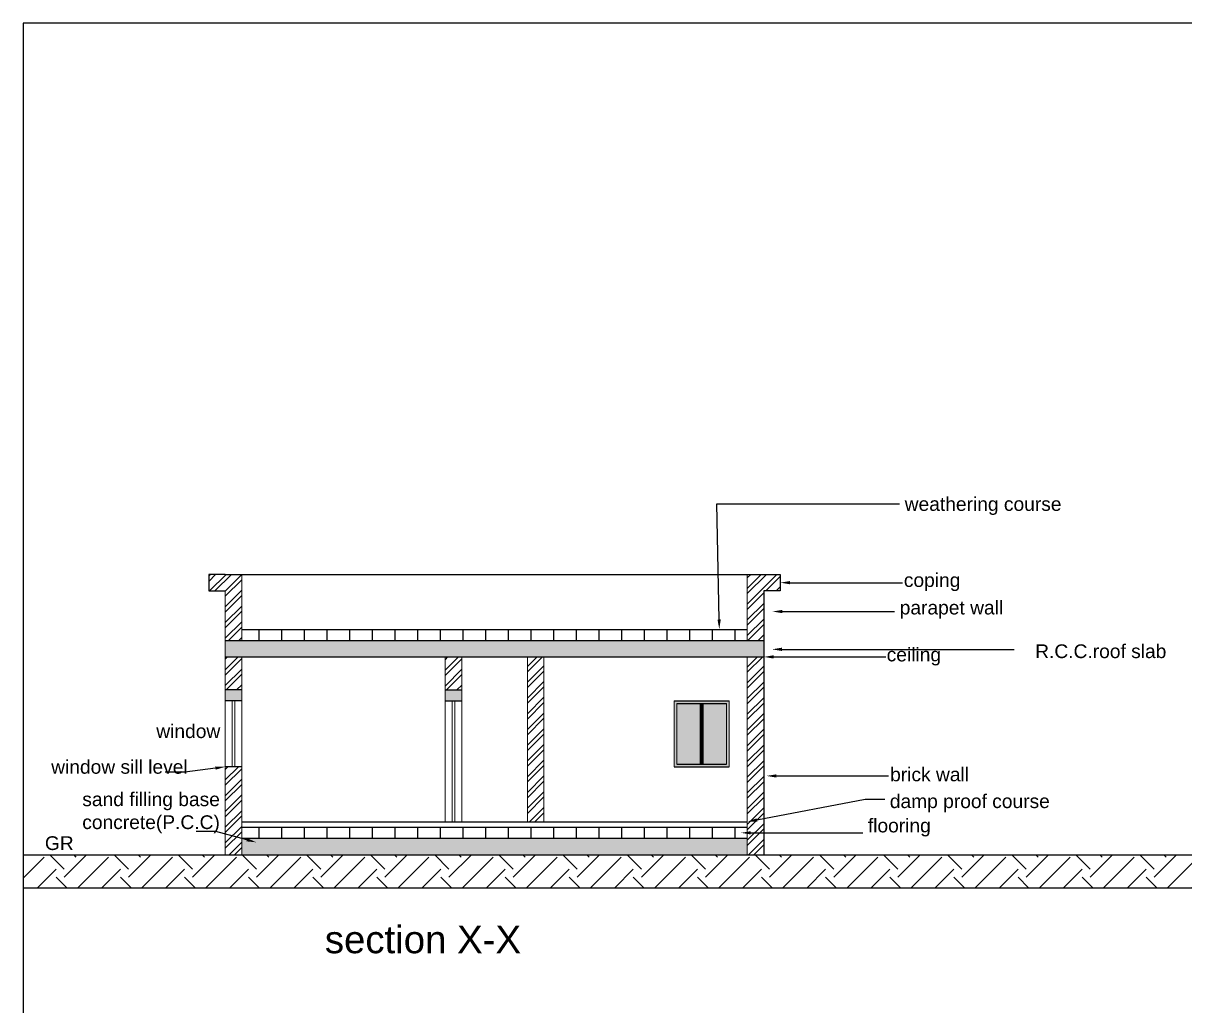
# Model space of a CAD drawing. Header units: inches. Extents: x -59 to 212, y 9 to 737.
# Drawn here: x 76.06 to 97.2, y 29.6 to 47.48 of the extents above; entities that cross this region are included whole.
import ezdxf
from ezdxf import colors
from ezdxf.entities.mleader import LeaderData, LeaderLine
from ezdxf.math import Vec2, Vec3

# ---------------------------------------------------------------- set-up
doc = ezdxf.new("R2010")
doc.units = ezdxf.units.IN
doc.header["$MEASUREMENT"] = 0
doc.styles.get("Standard").update_dxf_attribs({"font": 'arial.ttf'})

msp = doc.modelspace()

# ---------------------------------------------------------------- hatches: boundary and pattern name
h = msp.add_hatch()
h.set_pattern_fill('ANSI32', color=32, scale=0.54)
h.set_pattern_definition([(45, (-48.76228, 0), (-0.14318912, 0.14318912), []), (45, (-48.66682, 0), (-0.14318912, 0.14318912), [])])
h.paths.add_polyline_path([(80.03584, 37.44638), (79.73584, 37.44638), (79.43584, 37.44638), (79.43584, 37.14638), (79.73584, 37.14638), (79.73584, 36.24638), (80.03584, 36.24638)])
h.paths.add_polyline_path([(80.03584, 35.94638), (79.73584, 35.94638), (79.73584, 35.34638), (80.03584, 35.34638)])
h.paths.add_polyline_path([(80.03584, 33.94638), (79.73584, 33.94638), (79.73584, 32.34638), (80.03584, 32.34638)])
h.paths.add_polyline_path([(83.73584, 35.34638), (84.0397, 35.34638), (84.03962, 35.94638), (83.73584, 35.94638)])
h.paths.add_polyline_path([(85.23584, 32.94638), (85.53584, 32.94638), (85.53584, 35.94638), (85.23584, 35.94638)])
h.paths.add_polyline_path([(89.53584, 35.94638), (89.23584, 35.94638), (89.23584, 32.34638), (89.53584, 32.34638)])
h.paths.add_polyline_path([(89.53584, 37.14638), (89.83584, 37.14638), (89.83584, 37.44638), (89.53584, 37.44638), (89.23584, 37.44638), (89.23584, 36.24638), (89.53584, 36.24638)])
h = msp.add_hatch()
h.set_pattern_fill('ANSI31', color=0, scale=3.3, angle=45)
h.set_pattern_definition([(90, (-48.7623, 0), (-0.4125, 8e-17), [])])
h.paths.add_polyline_path([(89.23584, 32.84638), (83.73584, 32.84638), (83.73584, 32.64638), (89.23584, 32.64638)])
h.paths.add_polyline_path([(83.73584, 32.84638), (80.03584, 32.84638), (80.03584, 32.64638), (83.73584, 32.64638)])
h.paths.add_polyline_path([(89.23584, 36.44638), (80.03584, 36.44638), (80.03584, 36.24638), (89.23584, 36.24638)])
h = msp.add_hatch()
h.set_pattern_fill('AR-CONC', color=0, scale=0.052)
h.set_pattern_definition([(50, (-48.76228, 0), (0.3729753, -0.0326311), [0.039, -0.429]), (355, (-48.7623, 0), (-0.0721507, 0.3911399), [0.0312, -0.3432]), (100.45144, (-48.7312, -0.00272), (0.3008246, 0.3585088), [0.0331449, -0.3645939]), (46.1842, (-48.7623, 0.104), (0.5549655, -0.08607), [0.0585, -0.6435]), (96.63564, (-48.71604, 0.09683), (0.4860242, 0.5065417), [0.0497174, -0.5468912]), (351.18416, (-48.7623, 0.104), (0.4860242, 0.5065417), [0.0468, -0.5148]), (21, (-48.71028, 0.078), (0.3103917, -0.2093618), [0.039, -0.429]), (326, (-48.7103, 0.078), (0.126524, 0.377078), [0.0312, -0.3432]), (71.45144, (-48.6844, 0.06055), (0.4369156, 0.1677162), [0.0331449, -0.3645939]), (37.5, (-48.76228, 0), (0.00632312, 0.1731048), [0, -0.33904, 0, -0.3484, 0, -0.3445]), (7.5, (-48.76228, 0), (0.13679616, 0.2050941), [0, -0.19864, 0, -0.33124, 0, -0.1313]), (327.5, (-48.87824, 0), (0.27758767, -0.01172853), [0, -0.13, 0, -0.4056, 0, -0.5382]), (317.5, (-48.93024, 0), (0.3032568, 0.0520546), [0, -0.169, 0, -0.26936, 0, -0.3822])])
h.paths.add_polyline_path([(89.53584, 36.24638), (79.73584, 36.24638), (79.73584, 35.94638), (89.53584, 35.94638)])
h.paths.add_polyline_path([(89.23584, 32.64638), (83.73584, 32.64638), (83.73584, 32.34638), (89.23584, 32.34638)])
h.paths.add_polyline_path([(83.73584, 32.64638), (80.03584, 32.64638), (80.03584, 32.34638), (83.73584, 32.34638)])
h.paths.add_polyline_path([(84.0397, 35.34638), (83.73584, 35.34638), (83.73584, 35.14638), (84.03973, 35.14638)])
h.paths.add_polyline_path([(80.03584, 35.34638), (79.73584, 35.34638), (79.73584, 35.14638), (80.03584, 35.14638)])
h = msp.add_hatch(color=32)
h.dxf.hatch_style = 1
h.paths.add_polyline_path([(88.9048, 35.14638), (87.9048, 35.14638), (87.9048, 33.94638), (88.9048, 33.94638)])
h.paths.add_polyline_path([(87.9548, 35.09638), (87.9548, 33.99638), (88.8548, 33.99638), (88.8548, 35.09638)], flags=16)
h = msp.add_hatch(color=256)
h.dxf.hatch_style = 1
h.set_gradient(color1=(173, 221, 247), color2=(122, 175, 223))
h.paths.add_polyline_path([(88.3798, 35.09638), (87.9548, 35.09638), (87.9548, 33.99638), (88.3798, 33.99638)])
h.paths.add_polyline_path([(88.8548, 35.09638), (88.4298, 35.09638), (88.4298, 33.99638), (88.8548, 33.99638)])
h = msp.add_hatch(color=32)
h.dxf.hatch_style = 1
h.paths.add_polyline_path([(88.4298, 35.09638), (88.4048, 35.09638), (88.4048, 33.99638), (88.4298, 33.99638)])
h.paths.add_polyline_path([(88.4048, 35.09638), (88.3798, 35.09638), (88.3798, 33.99638), (88.4048, 33.99638)])
h = msp.add_hatch()
h.set_pattern_fill('EARTH', color=0, scale=3.3, angle=45)
h.set_pattern_definition([(45, (-48.7623, 0), (1e-16, 1.166726), [0.825, -0.825]), (45, (-48.98104, 0.2188), (1e-16, 1.166726), [0.825, -0.825]), (45, (-49.1998, 0.4375), (1e-16, 1.166726), [0.825, -0.825]), (135, (-49.1998, 0.5834), (-1.166726, 1e-16), [0.825, -0.825]), (135, (-48.98104, 0.8021), (-1.166726, 1e-16), [0.825, -0.825]), (135, (-48.7623, 1.0209), (-1.166726, 1e-16), [0.825, -0.825])])
h.paths.add_polyline_path([(115.19793, 32.34638), (76.05983, 32.34638), (76.05983, 31.74638), (115.19793, 31.74638)])

# ---------------------------------------------------------------- linework, layer by layer
at = {"color": 32}
for p, q in [((79.73584, 37.44638), (79.43584, 37.44638)), ((79.43584, 37.44638), (79.43584, 37.14638)), ((79.73584, 37.44638), (80.03584, 37.44638)), ((89.23584, 37.44638), (89.53584, 37.44638)), ((89.53584, 37.44638), (89.83584, 37.44638)), ((89.83584, 37.44638), (89.83584, 37.14638)), ((79.43584, 37.14638), (79.73584, 37.14638)), ((89.83584, 37.14638), (89.53584, 37.14638)), ((89.53584, 37.14638), (89.53584, 32.34638))]:
    msp.add_line(p, q, dxfattribs=at)
at = {"color": 32, "lineweight": 0}
for p, q in [((80.03584, 37.44638), (80.03584, 36.24638)), ((89.23584, 36.24638), (89.23584, 37.44638)), ((79.73584, 37.14638), (79.73584, 32.34638)), ((80.03584, 35.94638), (80.03584, 32.34638)), ((85.23584, 35.94638), (85.23584, 32.94638)), ((85.53584, 35.94638), (85.53584, 32.94638)), ((89.23584, 32.34638), (89.23584, 35.94638)), ((79.86084, 35.14638), (79.86084, 33.94638)), ((79.91084, 35.14638), (79.91084, 33.94638))]:
    msp.add_line(p, q, dxfattribs=at)
for p, q in [((80.03584, 37.44638), (89.83584, 37.44638)), ((80.03584, 36.44638), (89.23584, 36.44638)), ((79.73584, 36.24638), (89.53584, 36.24638)), ((79.73584, 35.94638), (89.53584, 35.94638)), ((80.03584, 35.34638), (79.73584, 35.34638)), ((83.73584, 35.34638), (84.03973, 35.34638)), ((80.03584, 35.14638), (79.73584, 35.14638)), ((83.73584, 35.14638), (84.03973, 35.14638)), ((88.3798, 35.09638), (88.3798, 33.99638)), ((88.4048, 35.09638), (88.4048, 33.99638)), ((88.4298, 35.09638), (88.4298, 33.99638)), ((80.03584, 33.94638), (79.73584, 33.94638)), ((80.03584, 32.94638), (89.23584, 32.94638)), ((80.03584, 32.84638), (89.23584, 32.84638)), ((80.03584, 32.64638), (89.23584, 32.64638)), ((76.05983, 32.34638), (115.19793, 32.34638)), ((76.05983, 31.74638), (115.19793, 31.74638))]:
    msp.add_line(p, q)
at = {"color": 219, "lineweight": 0, "true_color": 0x642165}
for p, q in [((83.73584, 35.94638), (83.73584, 32.94638)), ((84.03962, 35.94638), (84.04002, 32.94638)), ((83.86473, 35.14638), (83.86502, 32.94638)), ((83.91473, 35.14638), (83.91502, 32.94638))]:
    msp.add_line(p, q, dxfattribs=at)
at = {"color": 159, "lineweight": 0, "true_color": 0x22346e}
for p, q in [((87.9048, 33.94638), (87.9048, 35.14638)), ((87.9548, 33.99638), (87.9548, 35.09638)), ((88.8548, 33.99638), (88.8548, 35.09638)), ((88.9048, 33.94638), (88.9048, 35.14638))]:
    msp.add_line(p, q, dxfattribs=at)
at = {"color": 159, "true_color": 0x22346e}
for p, q in [((87.9048, 35.14638), (88.9048, 35.14638)), ((87.9548, 35.09638), (88.8548, 35.09638)), ((87.9048, 33.94638), (88.9048, 33.94638)), ((87.9548, 33.99638), (88.8548, 33.99638))]:
    msp.add_line(p, q, dxfattribs=at)
msp.add_lwpolyline([(115.19793, 47.4751), (76.05983, 47.4751), (76.05983, 11.72189), (115.19793, 11.72189)], close=True)

# ---------------------------------------------------------------- texts
at = {"lineweight": 0, "attachment_point": 1}
for s, width, insert, char_height in [('weathering course', 6, (92.10044, 38.85309), 0.25), ('coping', 6, (92.08504, 37.46849), 0.25), ('parapet wall', 6, (92.00978, 36.96834), 0.25), ('R.C.C.roof slab', 6, (94.47517, 36.17405), 0.25), ('ceiling', 6, (91.77277, 36.1141), 0.25), ('window', 1.1811259, (78.48146, 34.71962), 0.25), ('window sill level', 6, (76.56808, 34.07036), 0.25), ('brick wall', 6, (91.83537, 33.93271), 0.25), ('sand filling base concrete(P.C.C)', 2.6012729, (77.13456, 33.48032), 0.25), ('damp proof course', 6, (91.82994, 33.44554), 0.25), ('flooring', 6, (91.43007, 33.0032), 0.25), ('GR', 1.1811259, (76.45416, 32.68226), 0.25), ('section X-X', 6, (81.5483, 31.05406), 0.5)]:
    msp.add_mtext_dynamic_manual_height_columns(s, width=width, gutter_width=1, heights=[0], dxfattribs=dict(at, insert=insert, char_height=char_height))

# ---------------------------------------------------------------- leaders
ml = msp.add_multileader_mtext('Standard')
ml.set_content('', color=256)
ml.set_leader_properties()
ml.build(insert=Vec2(0, 0))
ml.multileader.update_dxf_attribs({"dogleg_length": 0.36, "arrow_head_size": 0.18})
ctx = ml.context
ctx.base_point, ctx.char_height, ctx.arrow_head_size, ctx.landing_gap_size, ctx.plane_origin = Vec3(92.00623, 38.73175), 0.18, 0.18, 0.09, Vec3(88.72676, 36.44638)
notes = []
notes.append((ctx, [(1, (1, 1, 0), (88.68403, 38.73175), (1, 0), 3.3222, [(0, [(88.72676, 36.44638)], 0, [])])]))
ctx.mtext.insert, ctx.mtext.flow_direction = Vec3(92.09623, 38.82175), 5
ml = msp.add_multileader_mtext('Standard')
ml.set_content('', color=256)
ml.set_leader_properties()
ml.build(insert=Vec2(0, 0))
ml.multileader.update_dxf_attribs({"dogleg_length": 0.36, "arrow_head_size": 0.18})
ctx = ml.context
ctx.base_point, ctx.char_height, ctx.arrow_head_size, ctx.landing_gap_size, ctx.plane_origin = Vec3(92.0582, 37.29638), 0.18, 0.18, 0.09, Vec3(89.83584, 37.29638)
notes.append((ctx, [(0, (1, 1, 0), (91.6982, 37.29638), (1, 0), 0.36, [(0, [(89.83584, 37.29638)], 0, [])])]))
ctx.mtext.insert, ctx.mtext.flow_direction = Vec3(92.1482, 37.38638), 5
ml = msp.add_multileader_mtext('Standard')
ml.set_content('', color=256)
ml.set_leader_properties()
ml.build(insert=Vec2(0, 0))
ml.multileader.update_dxf_attribs({"dogleg_length": 0.36, "arrow_head_size": 0.18})
ctx = ml.context
ctx.base_point, ctx.char_height, ctx.arrow_head_size, ctx.landing_gap_size, ctx.plane_origin = Vec3(91.91601, 36.77169), 0.18, 0.18, 0.09, Vec3(89.69365, 36.77169)
notes.append((ctx, [(0, (1, 1, 0), (91.55601, 36.77169), (1, 0), 0.36, [(0, [(89.69365, 36.77169)], 0, [])])]))
ctx.mtext.insert, ctx.mtext.flow_direction = Vec3(92.00601, 36.86169), 5
ml = msp.add_multileader_mtext('Standard')
ml.set_content('', color=256)
ml.set_leader_properties()
ml.build(insert=Vec2(0, 0))
ml.multileader.update_dxf_attribs({"dogleg_length": 0.36, "arrow_head_size": 0.18})
ctx = ml.context
ctx.base_point, ctx.char_height, ctx.arrow_head_size, ctx.landing_gap_size, ctx.plane_origin = Vec3(94.09492, 36.08357), 0.18, 0.18, 0.09, Vec3(89.68639, 36.08357)
notes.append((ctx, [(0, (1, 1, 0), (93.73492, 36.08357), (1, 0), 0.36, [(0, [(89.68639, 36.08357)], 0, [])])]))
ctx.mtext.insert, ctx.mtext.flow_direction = Vec3(94.18492, 36.17357), 5
ml = msp.add_multileader_mtext('Standard')
ml.set_content('', color=256)
ml.set_leader_properties()
ml.build(insert=Vec2(0, 0))
ml.multileader.update_dxf_attribs({"dogleg_length": 0.36, "arrow_head_size": 0.18})
ctx = ml.context
ctx.base_point, ctx.char_height, ctx.arrow_head_size, ctx.landing_gap_size, ctx.plane_origin = Vec3(91.7582, 35.94595), 0.18, 0.18, 0.09, Vec3(89.53584, 35.94595)
notes.append((ctx, [(0, (1, 1, 0), (91.3982, 35.94595), (1, 0), 0.36, [(0, [(89.53584, 35.94595)], 0, [])])]))
ctx.mtext.insert, ctx.mtext.flow_direction = Vec3(91.8482, 36.03595), 5
ml = msp.add_multileader_mtext('Standard')
ml.set_content('', color=256)
ml.set_leader_properties()
ml.build(insert=Vec2(0, 0))
ml.multileader.update_dxf_attribs({"dogleg_length": 0.36, "arrow_head_size": 0.18})
ctx = ml.context
ctx.base_point, ctx.char_height, ctx.arrow_head_size, ctx.landing_gap_size, ctx.plane_origin = Vec3(78.46082, 33.84983), 0.18, 0.18, 0.09, Vec3(76.56808, 33.84983)
ctx.text_align_type = 2
notes.append((ctx, [(1, (1, 1, 0), (79.00082, 33.84983), (-1, 0), 0.36, [(0, [(79.73584, 33.94638)], 0, [])])]))
ctx.mtext.insert, ctx.mtext.alignment, ctx.mtext.flow_direction = Vec3(78.55082, 33.93983), 3, 5
ml = msp.add_multileader_mtext('Standard')
ml.set_content('', color=256)
ml.set_leader_properties()
ml.build(insert=Vec2(0, 0))
ml.multileader.update_dxf_attribs({"dogleg_length": 0.36, "arrow_head_size": 0.18})
ctx = ml.context
ctx.base_point, ctx.char_height, ctx.arrow_head_size, ctx.landing_gap_size, ctx.plane_origin = Vec3(91.8079, 33.78009), 0.18, 0.18, 0.09, Vec3(89.58554, 33.78009)
notes.append((ctx, [(0, (1, 1, 0), (91.4479, 33.78009), (1, 0), 0.36, [(0, [(89.58554, 33.78009)], 0, [])])]))
ctx.mtext.insert, ctx.mtext.flow_direction = Vec3(91.8979, 33.87009), 5
ml = msp.add_multileader_mtext('Standard')
ml.set_content('', color=256)
ml.set_leader_properties()
ml.build(insert=Vec2(0, 0))
ml.multileader.update_dxf_attribs({"dogleg_length": 0.36, "arrow_head_size": 0.18})
ctx = ml.context
ctx.base_point, ctx.char_height, ctx.arrow_head_size, ctx.landing_gap_size, ctx.plane_origin = Vec3(91.73994, 33.35554), 0.18, 0.18, 0.09, Vec3(89.23584, 32.97638)
notes.append((ctx, [(0, (1, 1, 0), (91.37994, 33.35554), (1, 0), 0.36, [(0, [(89.23584, 32.94638)], 0, [])])]))
ctx.mtext.insert, ctx.mtext.flow_direction = Vec3(91.82994, 33.44554), 5
ml = msp.add_multileader_mtext('Standard')
ml.set_content('', color=256)
ml.set_leader_properties()
ml.build(insert=Vec2(0, 0))
ml.multileader.update_dxf_attribs({"dogleg_length": 0.36, "arrow_head_size": 0.18})
ctx = ml.context
ctx.base_point, ctx.char_height, ctx.arrow_head_size, ctx.landing_gap_size, ctx.plane_origin = Vec3(79.02731, 32.76926), 0.18, 0.18, 0.09, Vec3(77.13456, 32.47517)
ctx.text_align_type = 2
notes.append((ctx, [(1, (1, 1, 0), (79.56731, 32.76926), (-1, 0), 0.36, [(0, [(80.30233, 32.57172)], 0, [])])]))
ctx.mtext.insert, ctx.mtext.alignment, ctx.mtext.flow_direction = Vec3(79.11731, 32.85926), 3, 5
ml = msp.add_multileader_mtext('Standard')
ml.set_content('', color=256)
ml.set_leader_properties()
ml.build(insert=Vec2(0, 0))
ml.multileader.update_dxf_attribs({"dogleg_length": 0.36, "arrow_head_size": 0.18})
ctx = ml.context
ctx.base_point, ctx.char_height, ctx.arrow_head_size, ctx.landing_gap_size, ctx.plane_origin = Vec3(91.34148, 32.74491), 0.18, 0.18, 0.09, Vec3(89.11911, 32.74491)
notes.append((ctx, [(0, (1, 1, 0), (90.98148, 32.74491), (1, 0), 0.36, [(0, [(89.11911, 32.74491)], 0, [])])]))
ctx.mtext.insert, ctx.mtext.flow_direction = Vec3(91.43148, 32.83491), 5
for ctx, leaders in notes:
    for number, flags, end, landing, length, lines in leaders:
        leader = LeaderData()
        leader.index, (leader.has_last_leader_line, leader.has_dogleg_vector, leader.attachment_direction) = number, flags
        leader.last_leader_point, leader.dogleg_vector, leader.dogleg_length = Vec3(end), Vec3(landing), length
        for number, points, colour, breaks in lines:
            line = LeaderLine()
            line.index, line.vertices, line.color, line.breaks = number, Vec3.list(points), colors.encode_raw_color(colour), breaks
            leader.lines.append(line)
        ctx.leaders.append(leader)

doc.saveas('drawing.dxf')
